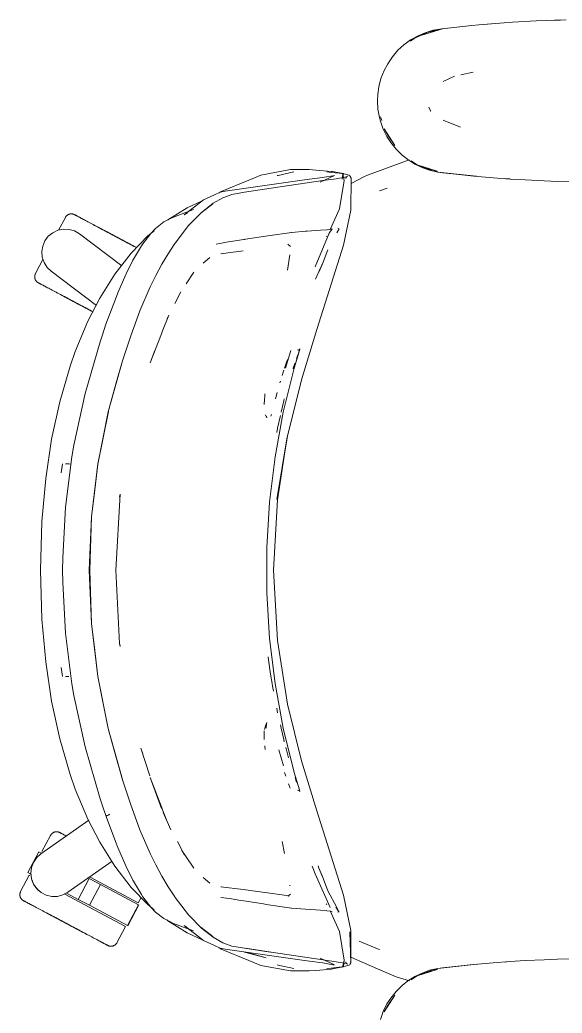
# Model space of a CAD drawing. Header units: millimetres. Extents: x 155927 to 326028, y -36033 to 97293.
# Drawn here: x 194293 to 194616, y 31866 to 32458 of the extents above; entities that cross this region are included whole.
import ezdxf

# ---------------------------------------------------------------- set-up
doc = ezdxf.new("R2010")
doc.units = ezdxf.units.MM
doc.header["$MEASUREMENT"] = 0
doc.layers.add('G-IMPT', color=8, linetype='CONTINUOUS', lineweight=9)
doc.layers.add('I-FURN', color=8, linetype='CONTINUOUS', lineweight=9)

msp = doc.modelspace()

# ---------------------------------------------------------------- linework, layer by layer
at = {"layer": 'G-IMPT'}
for p, q in [((194544.95, 32452.76), (194532.49, 32448.93)), ((194535.98, 32450.72), (194544.39, 32452.64)), ((194544.44, 32452.76), (194539.39, 32451.87)), ((194544.95, 32452.76), (194541.64, 32451.85)), ((194562.36, 32454.67), (194544.44, 32452.76)), ((194566.49, 32455.02), (194562.36, 32454.67)), ((194581.55, 32456.26), (194566.49, 32455.02)), ((194573.37, 32455.61), (194571.69, 32455.44)), ((194581.55, 32456.26), (194586.64, 32456.59)), ((194586.64, 32456.59), (194600.78, 32457.4)), ((194606.8, 32457.65), (194600.78, 32457.4)), ((194606.8, 32457.65), (194618.56, 32458.04)), ((194611.69, 32457.79), (194613.62, 32457.9)), ((194613.62, 32457.9), (194615.12, 32457.92)), ((194525.81, 32445.39), (194527.92, 32446.98)), ((194530.29, 32448.59), (194525.85, 32446.08)), ((194535.98, 32450.72), (194527.92, 32446.98)), ((194530.29, 32448.59), (194534.53, 32450.4)), ((194532.49, 32448.93), (194541.64, 32451.85)), ((194534.53, 32450.4), (194539.39, 32451.87)), ((194521.77, 32443.08), (194518.33, 32439.92)), ((194521.77, 32443.08), (194525.85, 32446.08)), ((194512.18, 32431.92), (194515.01, 32436.08)), ((194515.01, 32436.08), (194518.33, 32439.92)), ((194512.18, 32431.92), (194509.99, 32427.75)), ((194506.89, 32418.17), (194508.16, 32423.04)), ((194509.99, 32427.75), (194508.16, 32423.04)), ((194545.32, 32421.19), (194552.1, 32424.46)), ((194563.15, 32426.8), (194555.72, 32425.22)), ((194506.89, 32418.17), (194506.25, 32413.66)), ((194506.07, 32409.81), (194506.25, 32413.66)), ((194506.07, 32409.81), (194506.37, 32404.77)), ((194536.69, 32405.99), (194537.7, 32403.76)), ((194506.37, 32404.77), (194507.25, 32399.82)), ((194507.25, 32399.82), (194507.81, 32397.7)), ((194508.61, 32398.13), (194507.99, 32400.16)), ((194537.7, 32403.76), (194538, 32403.31)), ((194509.52, 32392.92), (194507.81, 32397.7)), ((194555.65, 32394.09), (194545.23, 32398.24)), ((194509.52, 32392.92), (194511.77, 32388.41)), ((194510.17, 32393.02), (194512.33, 32389.34)), ((194510.17, 32393.02), (194516.49, 32383.07)), ((194511.77, 32388.41), (194514.03, 32384.87)), ((194512.33, 32389.34), (194516.49, 32383.07)), ((194517.22, 32380.89), (194514.03, 32384.87)), ((194517.22, 32380.89), (194520.83, 32377.34)), ((194520.83, 32377.34), (194524.13, 32374.72)), ((194525.03, 32374.6), (194506.09, 32367.66)), ((194528.46, 32371.99), (194524.13, 32374.72)), ((194529.78, 32371.6), (194526.2, 32374.02)), ((194528.46, 32371.99), (194533.04, 32369.8)), ((194529.78, 32371.6), (194532.49, 32370.69)), ((194529.78, 32371.6), (194541.64, 32367.78)), ((194539, 32367.99), (194530.82, 32371.19)), ((194532.49, 32370.69), (194541.64, 32367.78)), ((194533.04, 32369.8), (194537.17, 32368.35)), ((194429.39, 32362.53), (194432.76, 32363.92)), ((194436.61, 32365.52), (194432.76, 32363.92)), ((194454.31, 32368.76), (194436.61, 32365.52)), ((194446.87, 32365.3), (194446.29, 32365.15)), ((194456.17, 32367.35), (194446.87, 32365.3)), ((194454.31, 32368.76), (194461.28, 32368.78)), ((194461.28, 32368.78), (194465.45, 32368.78)), ((194462.59, 32362.57), (194473.25, 32364.01)), ((194469.4, 32368.44), (194465.45, 32368.78)), ((194478.73, 32367.64), (194469.4, 32368.44)), ((194480.44, 32365.2), (194472.03, 32361.21)), ((194474.55, 32364.23), (194473.25, 32364.01)), ((194474.55, 32364.23), (194479.57, 32365.06)), ((194478.56, 32367.12), (194475.97, 32367.33)), ((194483.25, 32366.6), (194478.56, 32367.12)), ((194478.73, 32367.64), (194479.2, 32367.6)), ((194479.2, 32367.6), (194483.45, 32366.78)), ((194480.44, 32365.2), (194479.57, 32365.06)), ((194487.67, 32364.4), (194481.41, 32363.29)), ((194483.86, 32366.53), (194483.25, 32366.6)), ((194483.45, 32366.78), (194485.77, 32366.34)), ((194483.86, 32366.53), (194487.14, 32365.99)), ((194485.05, 32363.06), (194485.77, 32366.34)), ((194485.05, 32363.06), (194485.54, 32365.93)), ((194485.54, 32365.93), (194486.22, 32362.35)), ((194487.05, 32364.23), (194488.15, 32364.79)), ((194487.05, 32364.23), (194487.67, 32364.4)), ((194489, 32365.44), (194487.14, 32365.99)), ((194487.25, 32363.36), (194487.33, 32363.86)), ((194487.65, 32364.4), (194487.33, 32363.86)), ((194487.65, 32364.4), (194488.15, 32364.79)), ((194489, 32365.44), (194489.54, 32365.12)), ((194489.54, 32365.12), (194489.91, 32364.62)), ((194490.52, 32363.59), (194489.91, 32364.62)), ((194490.04, 32364), (194489.91, 32364.62)), ((194489.91, 32364.62), (194489.94, 32364.55)), ((194490.04, 32364), (194489.94, 32364.55)), ((194490.14, 32344.6), (194490.52, 32363.59)), ((194490.46, 32360.4), (194498.36, 32364.54)), ((194498.36, 32364.54), (194500.12, 32365.47)), ((194506.09, 32367.66), (194500.12, 32365.47)), ((194542.13, 32367.2), (194537.17, 32368.35)), ((194542.06, 32367.41), (194539, 32367.99)), ((194542.13, 32367.2), (194565.09, 32364.74)), ((194542.13, 32367.2), (194544.95, 32366.86)), ((194542.13, 32367.2), (194563.57, 32364.84)), ((194565.09, 32364.74), (194544.95, 32366.86)), ((194563.57, 32364.84), (194574.97, 32363.86)), ((194585.26, 32363.13), (194574.97, 32363.86)), ((194412.94, 32355.74), (194429.39, 32362.53)), ((194462.59, 32362.57), (194415.37, 32355.9)), ((194473.55, 32362.18), (194442.68, 32357.63)), ((194481.41, 32363.29), (194473.55, 32362.18)), ((194483.51, 32345.3), (194486.22, 32362.35)), ((194507.39, 32356.06), (194511.86, 32357.7)), ((194511.86, 32357.7), (194507.98, 32356.32)), ((194583.21, 32363.27), (194581.8, 32363.4)), ((194583.21, 32363.27), (194585.12, 32363.18)), ((194585.26, 32363.13), (194594.13, 32362.57)), ((194605.43, 32362.03), (194594.13, 32362.57)), ((194605.43, 32362.03), (194613.31, 32361.73)), ((194625.62, 32361.44), (194613.31, 32361.73)), ((194409.02, 32353.68), (194402.5, 32350.64)), ((194408.2, 32348.68), (194414.03, 32351.97)), ((194409.02, 32353.68), (194412.38, 32355.25)), ((194411.77, 32354.97), (194412.94, 32355.74)), ((194415.37, 32355.9), (194412.38, 32355.25)), ((194414.03, 32351.97), (194414.45, 32352.18)), ((194419.24, 32353.93), (194414.45, 32352.18)), ((194419.24, 32353.93), (194426.91, 32355.23)), ((194442.68, 32357.63), (194426.91, 32355.23)), ((194507.39, 32356.06), (194507.98, 32356.32)), ((194392.68, 32345.99), (194381.23, 32338.87)), ((194390.79, 32341.7), (194402.5, 32350.64)), ((194401.31, 32349.97), (194392.68, 32345.99)), ((194401.02, 32342.96), (194407.97, 32348.35)), ((194408.2, 32348.68), (194401.23, 32343.26)), ((194407.97, 32348.35), (194404.59, 32345.76)), ((194382.31, 32339.35), (194384.54, 32340.43)), ((194396.45, 32344.94), (194384.54, 32340.43)), ((194390.79, 32341.7), (194392.82, 32342.86)), ((194393.49, 32335.36), (194401.23, 32343.26)), ((194401.02, 32342.96), (194404.59, 32345.76)), ((194483.51, 32345.3), (194477.89, 32332.95)), ((194490.14, 32344.6), (194485.94, 32323.65)), ((194378.74, 32337.56), (194373.87, 32333.7)), ((194378.74, 32337.56), (194379.87, 32338.18)), ((194379.87, 32338.18), (194382.31, 32339.35)), ((194393.49, 32335.36), (194385.47, 32324.92)), ((194369.31, 32329.26), (194359.35, 32318.96)), ((194370.98, 32330.68), (194366.27, 32324.55)), ((194369.31, 32329.26), (194372.98, 32332.26)), ((194373.87, 32333.7), (194370.98, 32330.68)), ((194440.85, 32329.29), (194427.49, 32327.17)), ((194440.85, 32329.29), (194454.92, 32331.32)), ((194455, 32331.33), (194454.92, 32331.32)), ((194455, 32331.33), (194463.24, 32331.95)), ((194463.24, 32331.95), (194464.23, 32332.02)), ((194464.23, 32332.02), (194472.09, 32332.58)), ((194477.4, 32330.8), (194468.96, 32310.82)), ((194472.09, 32332.58), (194475.96, 32332.88)), ((194475.95, 32329.08), (194475.51, 32328.81)), ((194476.05, 32332.88), (194475.96, 32332.88)), ((194476.05, 32332.88), (194478.43, 32333.18)), ((194479.16, 32333.47), (194477.4, 32330.8)), ((194478.44, 32333.18), (194478.43, 32333.18)), ((194478.44, 32333.18), (194479.16, 32333.47)), ((194481.78, 32331.01), (194483.3, 32333.5)), ((194483.36, 32333.48), (194481.78, 32331.01)), ((194483.3, 32333.5), (194481.81, 32331.03)), ((194482.43, 32333.77), (194483.3, 32333.5)), ((194483.36, 32333.48), (194483.3, 32333.5)), ((194360.67, 32315.26), (194365.4, 32323.26)), ((194366.27, 32324.55), (194365.4, 32323.26)), ((194381.42, 32318.57), (194385.3, 32324.67)), ((194385.3, 32324.67), (194385.47, 32324.92)), ((194410.04, 32324.24), (194412.2, 32324.7)), ((194412.2, 32324.7), (194414.18, 32325.12)), ((194414.65, 32325.2), (194414.18, 32325.12)), ((194426.38, 32327), (194414.65, 32325.2)), ((194426.38, 32327), (194426.98, 32327.09)), ((194427.49, 32327.17), (194426.98, 32327.09)), ((194454.26, 32322.94), (194452.62, 32324.22)), ((194469.95, 32273.41), (194485.94, 32323.65)), ((194349.55, 32306.36), (194359.35, 32318.96)), ((194381.42, 32318.57), (194377.65, 32312.34)), ((194402.22, 32313.04), (194406.13, 32316.38)), ((194426.08, 32320.32), (194412.72, 32318.54)), ((194412.72, 32318.54), (194413.19, 32318.68)), ((194453.91, 32317.99), (194452.51, 32308.83)), ((194453.91, 32317.99), (194453.86, 32317.64)), ((194473.26, 32312.46), (194476.52, 32320.93)), ((194360.36, 32314.66), (194356.36, 32306.65)), ((194360.36, 32314.66), (194360.67, 32315.26)), ((194374.08, 32305.55), (194377.65, 32312.34)), ((194471.24, 32307.56), (194473.27, 32312.67)), ((194473.27, 32312.67), (194471.24, 32307.55)), ((194473.26, 32312.46), (194471.24, 32307.56)), ((194340.57, 32292.07), (194349.55, 32306.36)), ((194356.14, 32306.21), (194351.37, 32295.25)), ((194356.14, 32306.21), (194356.36, 32306.65)), ((194374.08, 32305.55), (194370.7, 32298.82)), ((194395.95, 32306.41), (194392.45, 32301.27)), ((194395.95, 32306.41), (194396.7, 32307.51)), ((194472.24, 32310.08), (194469.19, 32303.37)), ((194364.52, 32284.6), (194370.7, 32298.82)), ((194392.45, 32301.27), (194392.06, 32300.7)), ((194351.37, 32295.25), (194349.89, 32291.57)), ((194388.92, 32295.8), (194385.38, 32288.83)), ((194333.48, 32278.29), (194340.57, 32292.07)), ((194344.29, 32276.5), (194349.89, 32291.57)), ((194359.06, 32269.72), (194364.52, 32284.6)), ((194378.03, 32272.64), (194381.75, 32281.96)), ((194381.75, 32281.96), (194380.75, 32279.72)), ((194325.96, 32260.32), (194333.48, 32278.29)), ((194344.29, 32276.5), (194341.95, 32269.67)), ((194340.75, 32266.07), (194341.95, 32269.67)), ((194359.06, 32269.72), (194354.05, 32254.8)), ((194370.65, 32253.46), (194377.36, 32270.91)), ((194377.36, 32270.91), (194378.03, 32272.64)), ((194460.77, 32243.43), (194469.95, 32273.41)), ((194340.75, 32266.07), (194331.81, 32235.24)), ((194325.96, 32260.32), (194322.89, 32251.58)), ((194370.65, 32253.46), (194373.37, 32260.89)), ((194451.35, 32250.38), (194454.38, 32260.81)), ((194456.54, 32250.38), (194459.81, 32261.6)), ((194456.54, 32250.38), (194459.65, 32261.2)), ((194456.54, 32250.38), (194459.6, 32260.91)), ((194457.92, 32256.16), (194458.27, 32257.13)), ((194458.27, 32257.13), (194458.66, 32258.2)), ((194458.72, 32261.06), (194459.33, 32261.45)), ((194458.72, 32261.06), (194458.93, 32261.21)), ((194459.6, 32260.91), (194459.65, 32261.2)), ((194459.81, 32261.6), (194459.68, 32261.85)), ((194322.89, 32251.58), (194316.72, 32230.34)), ((194345.67, 32224.3), (194354.05, 32254.8)), ((194345.67, 32224.3), (194354.1, 32254.71)), ((194350.32, 32241.55), (194354.1, 32254.71)), ((194451.45, 32252.68), (194450.68, 32250.37)), ((194451.45, 32252.68), (194451.71, 32253.4)), ((194452.47, 32255.56), (194451.71, 32253.4)), ((194455.91, 32250.38), (194456.65, 32252.61)), ((194456.93, 32253.41), (194456.65, 32252.61)), ((194450.06, 32248.46), (194449.27, 32245.97)), ((194449.99, 32224.06), (194456.54, 32250.38)), ((194450.3, 32249.24), (194450.06, 32248.46)), ((194455.91, 32250.38), (194455.76, 32249.92)), ((194350.32, 32241.55), (194345.67, 32224.3)), ((194448.28, 32242.67), (194447.95, 32241.55)), ((194460.77, 32243.43), (194452.45, 32209.75)), ((194325.14, 32204.45), (194331.81, 32235.24)), ((194438.67, 32230.82), (194438.95, 32234.53)), ((194438.95, 32234.53), (194438.98, 32235.01)), ((194446.37, 32235.88), (194445.38, 32232.02)), ((194446.37, 32235.88), (194445.98, 32234.35)), ((194316.72, 32230.34), (194311.9, 32207.98)), ((194438.67, 32230.82), (194438.57, 32229.45)), ((194438.57, 32228.75), (194438.57, 32229.45)), ((194448.67, 32224.05), (194450.22, 32230.8)), ((194450.22, 32230.8), (194450.56, 32232.08)), ((194339.49, 32193.18), (194345.71, 32224.42)), ((194345.71, 32224.42), (194339.5, 32193.25)), ((194345.67, 32224.3), (194342.59, 32209.28)), ((194440.11, 32220.66), (194439.42, 32222.61)), ((194440.11, 32220.66), (194439.89, 32221.71)), ((194442.53, 32221.71), (194442.91, 32222.67)), ((194442.78, 32222.26), (194442.91, 32222.67)), ((194449.99, 32224.06), (194445.06, 32197.4)), ((194446.51, 32214.65), (194448.22, 32222.07)), ((194446.04, 32212.02), (194446.51, 32214.65)), ((194452.45, 32209.75), (194446.2, 32172.01)), ((194308.41, 32184.56), (194311.9, 32207.98)), ((194323.96, 32197.53), (194325.14, 32204.45)), ((194339.49, 32193.18), (194342.59, 32209.28)), ((194446.2, 32172.01), (194452.19, 32209.37)), ((194446.46, 32171.83), (194452.19, 32209.37)), ((194318.31, 32193.26), (194317.66, 32187.85)), ((194320.07, 32193.29), (194322.17, 32193.22)), ((194320.07, 32193.29), (194320.18, 32193.29)), ((194320.15, 32167.36), (194323.96, 32197.53)), ((194323.41, 32193.17), (194322.17, 32193.22)), ((194335.67, 32161.66), (194339.5, 32193.25)), ((194335.71, 32161.62), (194339.49, 32193.18)), ((194337.55, 32177.7), (194339.49, 32193.18)), ((194445.06, 32197.4), (194441.76, 32170.48)), ((194318.23, 32191.61), (194317.66, 32187.85)), ((194306.15, 32158.99), (194308.41, 32184.56)), ((194337.55, 32177.7), (194335.71, 32161.62)), ((194350.16, 32129.85), (194352.67, 32175.19)), ((194352.67, 32175.19), (194352.44, 32173.57)), ((194352.44, 32173.57), (194352.67, 32174.88)), ((194352.71, 32175.12), (194352.67, 32174.88)), ((194440.11, 32143.41), (194441.76, 32170.48)), ((194446.46, 32171.83), (194444.1, 32129.85)), ((194318.53, 32137.16), (194320.15, 32167.36)), ((194305.3, 32129.85), (194306.15, 32158.99)), ((194334.34, 32129.85), (194335.67, 32161.66)), ((194335.71, 32161.62), (194334.57, 32129.85)), ((194335.71, 32161.62), (194335.04, 32146.73)), ((194335.04, 32146.73), (194334.57, 32129.85)), ((194440.11, 32116.29), (194440.11, 32143.41)), ((194318.53, 32137.16), (194318.44, 32129.85)), ((194306.15, 32100.7), (194305.3, 32129.85)), ((194318.53, 32122.53), (194318.44, 32129.85)), ((194335.67, 32098.03), (194334.34, 32129.85)), ((194335.04, 32112.96), (194334.57, 32129.85)), ((194335.71, 32098.07), (194334.57, 32129.85)), ((194350.11, 32129.85), (194352.44, 32086.12)), ((194350.16, 32129.85), (194352.44, 32086.12)), ((194446.46, 32087.86), (194444.1, 32129.85)), ((194318.53, 32122.53), (194320.15, 32092.33)), ((194440.11, 32116.29), (194441.76, 32089.21)), ((194335.04, 32112.96), (194335.71, 32098.07)), ((194308.41, 32075.13), (194306.15, 32100.7)), ((194335.67, 32098.03), (194339.5, 32066.44)), ((194335.71, 32098.07), (194339.49, 32066.52)), ((194335.71, 32098.07), (194337.55, 32081.99)), ((194320.15, 32092.33), (194323.96, 32062.16)), ((194352.44, 32086.12), (194352.7, 32084.34)), ((194352.44, 32086.12), (194352.67, 32084.81)), ((194445.06, 32062.3), (194441.76, 32089.21)), ((194452.45, 32049.94), (194446.46, 32087.86)), ((194339.49, 32066.52), (194337.55, 32081.99)), ((194352.71, 32084.57), (194352.67, 32084.81)), ((194311.9, 32051.71), (194308.41, 32075.13)), ((194441.15, 32076.45), (194440.96, 32078.11)), ((194442.44, 32067.92), (194441.15, 32076.45)), ((194318.31, 32066.43), (194317.66, 32071.85)), ((194442.44, 32067.92), (194443.29, 32062.3)), ((194322.17, 32066.47), (194320.07, 32066.4)), ((194320.07, 32066.4), (194320.18, 32066.4)), ((194323.96, 32062.16), (194325.14, 32055.24)), ((194345.67, 32035.39), (194339.49, 32066.52)), ((194339.49, 32066.52), (194342.59, 32050.41)), ((194345.67, 32035.39), (194339.5, 32066.44)), ((194443.29, 32062.3), (194443.54, 32060.67)), ((194449.99, 32035.63), (194445.06, 32062.3)), ((194444.09, 32057.77), (194443.54, 32060.67)), ((194316.72, 32029.35), (194311.9, 32051.71)), ((194331.81, 32024.45), (194325.14, 32055.24)), ((194345.67, 32035.39), (194342.59, 32050.41)), ((194452.45, 32049.94), (194460.77, 32016.26)), ((194446.02, 32047.66), (194446.55, 32044.85)), ((194440.11, 32039.03), (194439.42, 32037.08)), ((194439.89, 32037.99), (194439.86, 32035.68)), ((194439.89, 32037.99), (194440.11, 32039.03)), ((194350.32, 32018.14), (194345.67, 32035.39)), ((194345.67, 32035.39), (194354.05, 32004.89)), ((194345.67, 32035.39), (194354.1, 32004.98)), ((194438.57, 32033.98), (194438.65, 32028.92)), ((194438.57, 32033.98), (194438.57, 32031.19)), ((194439.42, 32037.08), (194438.82, 32034.93)), ((194439.85, 32035.82), (194439.86, 32035.68)), ((194448.22, 32037.62), (194448.67, 32035.64)), ((194450.22, 32028.89), (194448.67, 32035.64)), ((194449.99, 32035.63), (194456.54, 32009.31)), ((194322.89, 32008.11), (194316.72, 32029.35)), ((194438.65, 32028.92), (194438.57, 32031.19)), ((194450.22, 32028.89), (194450.56, 32027.6)), ((194331.81, 32024.45), (194340.75, 31993.62)), ((194365.12, 32023.7), (194366.2, 32020.27)), ((194365.12, 32023.7), (194370.37, 32007.22)), ((194438.97, 32025.13), (194439.18, 32023.03)), ((194450.04, 32013.17), (194447.35, 32022.8)), ((194451.53, 32023.87), (194451.48, 32024.05)), ((194451.84, 32022.73), (194451.53, 32023.87)), ((194451.84, 32022.73), (194452.96, 32018.74)), ((194350.32, 32018.14), (194354.1, 32004.98)), ((194452.96, 32018.74), (194453.16, 32018.05)), ((194469.95, 31986.29), (194460.77, 32016.26)), ((194450.7, 32009.32), (194451.42, 32007.1)), ((194456.54, 32009.31), (194459.61, 31998.88)), ((194322.89, 32008.11), (194325.96, 31999.37)), ((194354.05, 32004.89), (194359.06, 31989.97)), ((194370.65, 32006.23), (194377.47, 31987.82)), ((194370.65, 32006.23), (194377.36, 31988.78)), ((194453.41, 32001.56), (194453.04, 32002.57)), ((194457.7, 32004.11), (194456.96, 32006.21)), ((194457.7, 32004.11), (194457.94, 32003.45)), ((194325.96, 31999.37), (194333.48, 31981.4)), ((194453.41, 32001.56), (194454.03, 31999.9)), ((194458.72, 31998.63), (194458.93, 31998.48)), ((194458.72, 31998.63), (194459.33, 31998.24)), ((194459.68, 31998.61), (194459.61, 31998.88)), ((194459.75, 31998.31), (194459.68, 31998.61)), ((194459.72, 31997.85), (194459.81, 31998.09)), ((194459.81, 31998.09), (194459.75, 31998.31)), ((194340.75, 31993.62), (194341.95, 31990.02)), ((194344.36, 31983.08), (194341.95, 31990.02)), ((194364.52, 31975.09), (194359.06, 31989.97)), ((194377.36, 31988.78), (194378.03, 31987.05)), ((194380.75, 31979.97), (194378.03, 31987.05)), ((194380.75, 31979.97), (194378.44, 31985.42)), ((194469.95, 31986.29), (194485.94, 31936.04)), ((194340.57, 31967.62), (194333.48, 31981.4)), ((194344.32, 31983.09), (194344.35, 31983.22)), ((194349.89, 31968.12), (194344.32, 31983.09)), ((194344.35, 31983.22), (194344.76, 31983.49)), ((194344.35, 31983.22), (194344.36, 31983.26)), ((194344.35, 31983.22), (194344.36, 31983.08)), ((194344.76, 31983.49), (194344.36, 31983.26)), ((194345.59, 31983.87), (194344.76, 31983.49)), ((194344.94, 31983.59), (194344.76, 31983.49)), ((194345.59, 31983.87), (194344.94, 31983.59)), ((194345.59, 31983.87), (194346.64, 31984.29)), ((194345.59, 31983.87), (194346.05, 31984.07)), ((194346.64, 31984.29), (194346.05, 31984.07)), ((194382.95, 31975.13), (194380.75, 31979.97)), ((194364.52, 31975.09), (194370.7, 31960.87)), ((194349.55, 31953.33), (194340.57, 31967.62)), ((194351.37, 31964.44), (194349.89, 31968.12)), ((194386.82, 31968.08), (194391, 31959.98)), ((194449.23, 31968.17), (194450.64, 31960.92)), ((194356.14, 31953.48), (194351.37, 31964.44)), ((194374.08, 31954.14), (194370.7, 31960.87)), ((194389.5, 31962.75), (194392.06, 31959)), ((194389.5, 31962.75), (194391, 31959.98)), ((194392.06, 31959), (194392.45, 31958.42)), ((194392.45, 31958.42), (194395.95, 31953.28)), ((194349.55, 31953.33), (194359.35, 31940.73)), ((194356.36, 31953.04), (194356.14, 31953.48)), ((194356.14, 31953.48), (194360.67, 31944.43)), ((194356.14, 31953.48), (194360.36, 31945.03)), ((194356.36, 31953.04), (194360.67, 31944.43)), ((194374.08, 31954.14), (194377.65, 31947.35)), ((194395.95, 31953.28), (194396.7, 31952.18)), ((194467.22, 31953.45), (194468.96, 31948.87)), ((194471.24, 31952.13), (194470.69, 31953.54)), ((194473.26, 31947.23), (194471.24, 31952.13)), ((194471.24, 31952.13), (194473.27, 31947.02)), ((194473.27, 31947.02), (194471.93, 31950.4)), ((194360.67, 31944.43), (194360.36, 31945.03)), ((194360.67, 31944.43), (194365.4, 31936.43)), ((194381.42, 31941.12), (194377.65, 31947.35)), ((194402.22, 31946.65), (194406.13, 31943.31)), ((194468.96, 31948.87), (194477.89, 31928.71)), ((194476.52, 31938.76), (194473.26, 31947.23)), ((194369.31, 31930.43), (194359.35, 31940.73)), ((194381.42, 31941.12), (194385.3, 31935.02)), ((194426.08, 31939.37), (194412.72, 31941.15)), ((194412.72, 31941.15), (194413.19, 31941.01)), ((194426.08, 31939.37), (194453.41, 31935.64)), ((194453.91, 31941.7), (194453.86, 31942.05)), ((194476.52, 31938.76), (194481.79, 31928.65)), ((194366.27, 31935.14), (194365.4, 31936.43)), ((194370.98, 31929.01), (194366.27, 31935.14)), ((194385.47, 31934.77), (194385.3, 31935.02)), ((194393.49, 31924.33), (194385.47, 31934.77)), ((194417.89, 31934.02), (194412.81, 31934.76)), ((194417.89, 31934.02), (194424.72, 31932.96)), ((194424.72, 31932.96), (194426.38, 31932.69)), ((194438.15, 31930.83), (194426.38, 31932.69)), ((194454.26, 31936.75), (194452.7, 31935.51)), ((194452.91, 31935.55), (194453.14, 31935.59)), ((194453.41, 31935.64), (194453.14, 31935.59)), ((194485.94, 31936.04), (194490.14, 31915.09)), ((194372.98, 31927.43), (194369.31, 31930.43)), ((194370.98, 31929.01), (194373.87, 31925.99)), ((194378.74, 31922.13), (194373.87, 31925.99)), ((194439.71, 31930.58), (194438.15, 31930.83)), ((194454.92, 31928.37), (194439.71, 31930.58)), ((194454.92, 31928.37), (194455, 31928.36)), ((194455, 31928.36), (194463.24, 31927.74)), ((194472.09, 31927.11), (194463.24, 31927.74)), ((194472.09, 31927.11), (194475.5, 31926.86)), ((194475.87, 31926.81), (194475.5, 31926.86)), ((194475.51, 31930.88), (194475.95, 31930.61)), ((194475.87, 31926.81), (194478.33, 31926.53)), ((194483.51, 31914.39), (194477.92, 31926.68)), ((194478.33, 31926.53), (194478.39, 31926.51)), ((194479.16, 31926.23), (194478.39, 31926.51)), ((194483.14, 31926.2), (194481.3, 31928.9)), ((194483.14, 31926.2), (194481.79, 31928.65)), ((194482.43, 31925.92), (194483.12, 31926.07)), ((194483.12, 31926.07), (194483.14, 31926.2)), ((194483.14, 31926.2), (194483.18, 31926.36)), ((194379.87, 31921.51), (194378.74, 31922.13)), ((194379.87, 31921.51), (194382.31, 31920.34)), ((194381.23, 31920.82), (194380.47, 31921.32)), ((194381.23, 31920.82), (194392.68, 31913.7)), ((194382.31, 31920.34), (194384.54, 31919.27)), ((194401.23, 31916.43), (194393.49, 31924.33)), ((194396.45, 31914.76), (194384.54, 31919.27)), ((194390.79, 31917.99), (194402.44, 31909.07)), ((194390.79, 31917.99), (194392.74, 31916.87)), ((194392.68, 31913.7), (194401.31, 31909.72)), ((194407.97, 31911.34), (194401.02, 31916.74)), ((194401.02, 31916.74), (194404.59, 31913.93)), ((194401.23, 31916.43), (194408.2, 31911.01)), ((194407.97, 31911.34), (194404.59, 31913.93)), ((194483.51, 31914.39), (194486.22, 31897.34)), ((194489.7, 31914.2), (194490.28, 31895.76)), ((194489.7, 31914.2), (194490.18, 31896.22)), ((194490.14, 31915.09), (194490.18, 31896.22)), ((194402.44, 31909.07), (194409.02, 31906.01)), ((194408.2, 31911.01), (194414.03, 31907.72)), ((194414.45, 31907.51), (194414.03, 31907.72)), ((194414.45, 31907.51), (194419.24, 31905.76)), ((194495.28, 31908.66), (194507.14, 31903.73)), ((194409.02, 31906.01), (194412.38, 31904.44)), ((194411.77, 31904.73), (194412.94, 31903.95)), ((194415.37, 31903.79), (194412.38, 31904.44)), ((194412.94, 31903.95), (194429.39, 31897.16)), ((194462.59, 31897.12), (194415.37, 31903.79)), ((194419.24, 31905.76), (194426.91, 31904.46)), ((194439.8, 31898.67), (194426.85, 31902.17)), ((194442.08, 31902.16), (194426.91, 31904.46)), ((194442.08, 31902.16), (194427.49, 31904.39)), ((194442.68, 31902.06), (194427.49, 31904.39)), ((194439.8, 31898.67), (194427.9, 31902.02)), ((194442.68, 31902.06), (194473.55, 31897.51)), ((194507.4, 31903.63), (194507.14, 31903.73)), ((194429.39, 31897.16), (194432.76, 31895.77)), ((194436.61, 31894.17), (194432.76, 31895.77)), ((194462.59, 31897.12), (194473.25, 31895.68)), ((194472, 31898.49), (194480.44, 31894.49)), ((194474.55, 31895.46), (194473.25, 31895.68)), ((194473.55, 31897.51), (194481.41, 31896.4)), ((194487.67, 31895.29), (194481.41, 31896.4)), ((194485.54, 31893.76), (194486.22, 31897.34)), ((194485.54, 31893.76), (194486.16, 31897.3)), ((194486.16, 31897.3), (194485.77, 31893.35)), ((194487.33, 31895.83), (194487.25, 31896.33)), ((194487.33, 31895.83), (194487.65, 31895.29)), ((194490.31, 31895.64), (194490.12, 31896.5)), ((194490.12, 31896.5), (194490.14, 31896.39)), ((194490.18, 31896.22), (194490.14, 31896.39)), ((194498.34, 31895.63), (194490.17, 31899.19)), ((194490.28, 31895.76), (194490.18, 31896.22)), ((194563.57, 31894.78), (194574.97, 31895.77)), ((194585.26, 31896.49), (194574.97, 31895.77)), ((194583.21, 31896.36), (194581.8, 31896.22)), ((194583.21, 31896.36), (194585.12, 31896.45)), ((194585.26, 31896.49), (194594.13, 31897.06)), ((194605.43, 31897.59), (194594.13, 31897.06)), ((194605.43, 31897.59), (194613.31, 31897.89)), ((194625.62, 31898.18), (194613.31, 31897.89)), ((194454.31, 31890.94), (194436.61, 31894.17)), ((194446.87, 31894.39), (194446.29, 31894.54)), ((194456.17, 31892.35), (194446.87, 31894.39)), ((194454.31, 31890.94), (194461.28, 31890.91)), ((194465.45, 31890.91), (194461.28, 31890.91)), ((194469.4, 31891.25), (194465.45, 31890.91)), ((194469.4, 31891.25), (194478.73, 31892.05)), ((194479.57, 31894.63), (194474.55, 31895.46)), ((194478.56, 31892.57), (194475.97, 31892.36)), ((194478.56, 31892.57), (194483.25, 31893.09)), ((194478.73, 31892.05), (194479.2, 31892.1)), ((194483.45, 31892.91), (194479.2, 31892.1)), ((194480.44, 31894.49), (194479.57, 31894.63)), ((194483.86, 31893.17), (194483.25, 31893.09)), ((194483.45, 31892.91), (194485.77, 31893.35)), ((194483.86, 31893.17), (194487.14, 31893.7)), ((194487.05, 31895.46), (194488.15, 31894.9)), ((194487.05, 31895.46), (194487.67, 31895.29)), ((194487.14, 31893.7), (194489, 31894.25)), ((194487.65, 31895.29), (194488.15, 31894.9)), ((194489.54, 31894.57), (194489, 31894.25)), ((194489.54, 31894.57), (194489.91, 31895.07)), ((194490.31, 31895.64), (194489.91, 31895.07)), ((194506.17, 31892.21), (194498.34, 31895.63)), ((194517.3, 31887.35), (194506.17, 31892.21)), ((194528.46, 31887.63), (194533.04, 31889.82)), ((194529.78, 31888.03), (194541.64, 31891.84)), ((194539, 31891.63), (194530.82, 31888.43)), ((194532.49, 31888.93), (194541.64, 31891.84)), ((194533.04, 31889.82), (194537.17, 31891.27)), ((194542.13, 31892.43), (194537.17, 31891.27)), ((194542.06, 31892.21), (194539, 31891.63)), ((194542.13, 31892.43), (194565.09, 31894.88)), ((194542.13, 31892.43), (194563.57, 31894.78)), ((194542.13, 31892.43), (194544.95, 31892.76)), ((194565.09, 31894.88), (194544.95, 31892.76)), ((194517.3, 31887.35), (194525.12, 31885.09)), ((194520.83, 31882.28), (194524.13, 31884.9)), ((194528.46, 31887.63), (194524.13, 31884.9)), ((194529.78, 31888.03), (194526.2, 31885.61)), ((194529.78, 31888.03), (194532.49, 31888.93)), ((194517.22, 31878.73), (194514.03, 31874.76)), ((194517.22, 31878.73), (194520.83, 31882.28)), ((194510.17, 31866.6), (194516.49, 31876.55)), ((194511.77, 31871.21), (194514.03, 31874.76)), ((194512.33, 31870.28), (194516.49, 31876.55)), ((194509.52, 31866.7), (194507.81, 31861.93)), ((194509.52, 31866.7), (194511.77, 31871.21)), ((194510.17, 31866.6), (194512.33, 31870.28))]:
    msp.add_line(p, q, dxfattribs=at)
at = {"layer": 'I-FURN'}
for p, q in [((194320.07, 32340.23), (194316.04, 32332.64)), ((194320.07, 32340.23), (194320.15, 32340.37)), ((194320.15, 32340.37), (194320.24, 32340.5)), ((194320.24, 32340.5), (194320.33, 32340.64)), ((194320.33, 32340.64), (194320.42, 32340.77)), ((194320.42, 32340.77), (194320.52, 32340.89)), ((194320.52, 32340.89), (194320.63, 32341.02)), ((194320.63, 32341.02), (194320.74, 32341.13)), ((194320.74, 32341.13), (194320.85, 32341.25)), ((194320.85, 32341.25), (194320.97, 32341.36)), ((194320.97, 32341.36), (194321.09, 32341.46)), ((194321.09, 32341.46), (194321.22, 32341.56)), ((194321.22, 32341.56), (194321.35, 32341.65)), ((194321.35, 32341.65), (194321.49, 32341.74)), ((194321.49, 32341.74), (194321.62, 32341.83)), ((194321.62, 32341.83), (194321.76, 32341.9)), ((194321.76, 32341.9), (194321.91, 32341.98)), ((194321.91, 32341.98), (194322.06, 32342.04)), ((194322.06, 32342.04), (194322.21, 32342.1)), ((194322.21, 32342.1), (194322.36, 32342.16)), ((194322.36, 32342.16), (194322.51, 32342.2)), ((194322.51, 32342.2), (194322.67, 32342.25)), ((194322.67, 32342.25), (194322.82, 32342.28)), ((194322.82, 32342.28), (194322.98, 32342.31)), ((194322.98, 32342.31), (194323.14, 32342.33)), ((194323.14, 32342.33), (194323.3, 32342.35)), ((194323.3, 32342.35), (194323.46, 32342.36)), ((194323.46, 32342.36), (194323.62, 32342.36)), ((194323.62, 32342.36), (194323.79, 32342.36)), ((194323.79, 32342.36), (194323.95, 32342.35)), ((194323.95, 32342.35), (194324.11, 32342.34)), ((194324.11, 32342.34), (194324.27, 32342.31)), ((194324.27, 32342.31), (194324.43, 32342.28)), ((194324.43, 32342.28), (194324.58, 32342.25)), ((194324.58, 32342.25), (194324.74, 32342.21)), ((194324.74, 32342.21), (194324.89, 32342.16)), ((194324.89, 32342.16), (194325.05, 32342.11)), ((194325.05, 32342.11), (194325.2, 32342.05)), ((194325.2, 32342.05), (194325.34, 32341.98)), ((194325.34, 32341.98), (194325.49, 32341.91)), ((194325.49, 32341.91), (194325.53, 32341.89)), ((194325.53, 32341.89), (194325.55, 32341.88)), ((194325.57, 32341.87), (194325.53, 32341.89)), ((194325.53, 32341.89), (194325.53, 32341.89)), ((194325.55, 32341.88), (194325.61, 32341.85)), ((194325.66, 32341.82), (194325.57, 32341.87)), ((194325.61, 32341.85), (194325.71, 32341.8)), ((194325.78, 32341.76), (194325.66, 32341.82)), ((194325.71, 32341.8), (194325.85, 32341.72)), ((194325.94, 32341.67), (194325.78, 32341.76)), ((194325.85, 32341.72), (194326.03, 32341.63)), ((194326.14, 32341.56), (194325.94, 32341.67)), ((194326.03, 32341.63), (194326.25, 32341.51)), ((194326.38, 32341.44), (194326.14, 32341.56)), ((194326.25, 32341.51), (194326.5, 32341.37)), ((194326.66, 32341.29), (194326.38, 32341.44)), ((194326.5, 32341.37), (194326.8, 32341.21)), ((194326.98, 32341.12), (194326.66, 32341.29)), ((194326.8, 32341.21), (194327.14, 32341.03)), ((194327.33, 32340.93), (194326.98, 32341.12)), ((194327.14, 32341.03), (194327.51, 32340.84)), ((194327.73, 32340.72), (194327.33, 32340.93)), ((194327.51, 32340.84), (194327.92, 32340.62)), ((194328.16, 32340.49), (194327.73, 32340.72)), ((194327.92, 32340.62), (194328.37, 32340.38)), ((194328.62, 32340.25), (194328.16, 32340.49)), ((194328.37, 32340.38), (194328.85, 32340.12)), ((194329.12, 32339.98), (194328.62, 32340.25)), ((194328.85, 32340.12), (194329.37, 32339.85)), ((194329.66, 32339.69), (194329.12, 32339.98)), ((194329.37, 32339.85), (194329.92, 32339.56)), ((194330.23, 32339.39), (194329.66, 32339.69)), ((194329.92, 32339.56), (194330.5, 32339.25)), ((194330.83, 32339.07), (194330.23, 32339.39)), ((194331.46, 32338.73), (194330.83, 32339.07)), ((194332.13, 32338.38), (194331.46, 32338.73)), ((194332.82, 32338.01), (194332.13, 32338.38)), ((194333.54, 32337.63), (194332.82, 32338.01)), ((194334.29, 32337.23), (194333.54, 32337.63)), ((194335.07, 32336.82), (194334.29, 32337.23)), ((194335.87, 32336.39), (194335.07, 32336.82)), ((194336.69, 32335.95), (194335.87, 32336.39)), ((194336.25, 32336.19), (194337.08, 32335.75)), ((194337.54, 32335.5), (194336.69, 32335.95)), ((194337.08, 32335.75), (194337.94, 32335.29)), ((194338.41, 32335.04), (194337.54, 32335.5)), ((194337.94, 32335.29), (194338.81, 32334.83)), ((194339.3, 32334.57), (194338.41, 32335.04)), ((194338.81, 32334.83), (194339.71, 32334.35)), ((194340.2, 32334.09), (194339.3, 32334.57)), ((194339.71, 32334.35), (194340.62, 32333.86)), ((194341.12, 32333.6), (194340.2, 32334.09)), ((194307.89, 32326.28), (194309.92, 32328.98)), ((194309.92, 32328.98), (194312.54, 32331.11)), ((194312.54, 32331.11), (194315.59, 32332.55)), ((194315.59, 32332.55), (194318.89, 32333.22)), ((194318.89, 32333.22), (194322.26, 32333.08)), ((194322.26, 32333.08), (194325.5, 32332.14)), ((194325.5, 32332.14), (194328.42, 32330.45)), ((194328.42, 32330.45), (194353.74, 32311.37)), ((194340.62, 32333.86), (194341.55, 32333.37)), ((194342.06, 32333.1), (194341.12, 32333.6)), ((194341.55, 32333.37), (194342.5, 32332.87)), ((194343.01, 32332.59), (194342.06, 32333.1)), ((194342.5, 32332.87), (194343.46, 32332.36)), ((194343.98, 32332.08), (194343.01, 32332.59)), ((194343.46, 32332.36), (194344.42, 32331.84)), ((194344.95, 32331.56), (194343.98, 32332.08)), ((194344.42, 32331.84), (194345.4, 32331.32)), ((194345.94, 32331.04), (194344.95, 32331.56)), ((194345.4, 32331.32), (194346.39, 32330.8)), ((194346.93, 32330.51), (194345.94, 32331.04)), ((194346.39, 32330.8), (194347.38, 32330.27)), ((194347.92, 32329.98), (194346.93, 32330.51)), ((194347.38, 32330.27), (194348.38, 32329.74)), ((194348.92, 32329.45), (194347.92, 32329.98)), ((194348.38, 32329.74), (194349.39, 32329.2)), ((194349.93, 32328.92), (194348.92, 32329.45)), ((194349.39, 32329.2), (194350.39, 32328.67)), ((194350.93, 32328.38), (194349.93, 32328.92)), ((194350.39, 32328.67), (194351.4, 32328.14)), ((194351.94, 32327.85), (194350.93, 32328.38)), ((194351.4, 32328.14), (194352.4, 32327.6)), ((194306.02, 32319.85), (194306.56, 32323.18)), ((194306.56, 32323.18), (194307.89, 32326.28)), ((194352.94, 32327.31), (194351.94, 32327.85)), ((194352.4, 32327.6), (194353.4, 32327.07)), ((194353.94, 32326.78), (194352.94, 32327.31)), ((194353.4, 32327.07), (194354.4, 32326.54)), ((194354.94, 32326.25), (194353.94, 32326.78)), ((194354.4, 32326.54), (194355.39, 32326.01)), ((194355.92, 32325.73), (194354.94, 32326.25)), ((194355.39, 32326.01), (194356.37, 32325.49)), ((194356.9, 32325.21), (194355.92, 32325.73)), ((194356.37, 32325.49), (194357.35, 32324.97)), ((194357.87, 32324.69), (194356.9, 32325.21)), ((194357.35, 32324.97), (194358.31, 32324.46)), ((194358.83, 32324.18), (194357.87, 32324.69)), ((194358.31, 32324.46), (194359.26, 32323.95)), ((194359.77, 32323.68), (194358.83, 32324.18)), ((194359.26, 32323.95), (194360.2, 32323.45)), ((194360.7, 32323.19), (194359.77, 32323.68)), ((194360.2, 32323.45), (194361.12, 32322.96)), ((194361.61, 32322.7), (194360.7, 32323.19)), ((194361.12, 32322.96), (194362.03, 32322.48)), ((194362.51, 32322.23), (194361.61, 32322.7)), ((194306.28, 32316.49), (194306.02, 32319.85)), ((194307.35, 32313.29), (194306.28, 32316.49)), ((194306.73, 32315.14), (194302.26, 32306.73)), ((194309.15, 32310.44), (194307.35, 32313.29)), ((194311.58, 32308.1), (194309.15, 32310.44)), ((194301.79, 32304.99), (194301.8, 32305.15)), ((194301.79, 32304.83), (194301.79, 32304.99)), ((194301.8, 32304.66), (194301.79, 32304.83)), ((194301.8, 32305.15), (194301.82, 32305.31)), ((194301.81, 32304.5), (194301.8, 32304.66)), ((194301.82, 32304.34), (194301.81, 32304.5)), ((194301.82, 32305.31), (194301.84, 32305.47)), ((194301.84, 32304.18), (194301.82, 32304.34)), ((194301.84, 32305.47), (194301.87, 32305.63)), ((194301.87, 32305.63), (194301.91, 32305.78)), ((194301.91, 32305.78), (194301.95, 32305.94)), ((194301.95, 32305.94), (194301.99, 32306.09)), ((194301.99, 32306.09), (194302.05, 32306.25)), ((194302.05, 32306.25), (194302.11, 32306.4)), ((194302.11, 32306.4), (194302.17, 32306.54)), ((194302.17, 32306.54), (194302.24, 32306.69)), ((194302.24, 32306.69), (194302.26, 32306.73)), ((194338.64, 32287.7), (194311.58, 32308.1)), ((194301.87, 32304.03), (194301.84, 32304.18)), ((194301.91, 32303.87), (194301.87, 32304.03)), ((194301.95, 32303.71), (194301.91, 32303.87)), ((194302, 32303.56), (194301.95, 32303.71)), ((194302.05, 32303.41), (194302, 32303.56)), ((194302.11, 32303.26), (194302.05, 32303.41)), ((194302.18, 32303.11), (194302.11, 32303.26)), ((194302.25, 32302.97), (194302.18, 32303.11)), ((194302.33, 32302.82), (194302.25, 32302.97)), ((194302.41, 32302.69), (194302.33, 32302.82)), ((194302.5, 32302.55), (194302.41, 32302.69)), ((194302.59, 32302.42), (194302.5, 32302.55)), ((194302.69, 32302.29), (194302.59, 32302.42)), ((194302.8, 32302.17), (194302.69, 32302.29)), ((194302.91, 32302.05), (194302.8, 32302.17)), ((194303.02, 32301.94), (194302.91, 32302.05)), ((194303.14, 32301.83), (194303.02, 32301.94)), ((194303.26, 32301.72), (194303.14, 32301.83)), ((194303.39, 32301.62), (194303.26, 32301.72)), ((194303.52, 32301.53), (194303.39, 32301.62)), ((194303.65, 32301.44), (194303.52, 32301.53)), ((194303.79, 32301.35), (194303.65, 32301.44)), ((194303.93, 32301.28), (194303.79, 32301.35)), ((194303.94, 32301.27), (194303.93, 32301.28)), ((194303.93, 32301.28), (194303.95, 32301.27)), ((194303.98, 32301.25), (194303.94, 32301.27)), ((194303.95, 32301.27), (194304.01, 32301.23)), ((194304.06, 32301.21), (194303.98, 32301.25)), ((194304.01, 32301.23), (194304.11, 32301.18)), ((194304.18, 32301.14), (194304.06, 32301.21)), ((194304.11, 32301.18), (194304.25, 32301.11)), ((194304.34, 32301.06), (194304.18, 32301.14)), ((194304.25, 32301.11), (194304.43, 32301.01)), ((194304.54, 32300.95), (194304.34, 32301.06)), ((194304.43, 32301.01), (194304.65, 32300.89)), ((194304.78, 32300.82), (194304.54, 32300.95)), ((194304.65, 32300.89), (194304.91, 32300.76)), ((194305.06, 32300.67), (194304.78, 32300.82)), ((194304.91, 32300.76), (194305.21, 32300.6)), ((194305.38, 32300.5), (194305.06, 32300.67)), ((194305.21, 32300.6), (194305.54, 32300.42)), ((194305.74, 32300.31), (194305.38, 32300.5)), ((194305.54, 32300.42), (194305.91, 32300.22)), ((194306.13, 32300.11), (194305.74, 32300.31)), ((194305.91, 32300.22), (194306.32, 32300)), ((194306.56, 32299.88), (194306.13, 32300.11)), ((194306.32, 32300), (194306.77, 32299.77)), ((194307.03, 32299.63), (194306.56, 32299.88)), ((194306.77, 32299.77), (194307.25, 32299.51)), ((194307.53, 32299.36), (194307.03, 32299.63)), ((194307.25, 32299.51), (194307.77, 32299.23)), ((194308.06, 32299.08), (194307.53, 32299.36)), ((194307.77, 32299.23), (194308.32, 32298.94)), ((194308.63, 32298.78), (194308.06, 32299.08)), ((194308.32, 32298.94), (194308.9, 32298.63)), ((194308.9, 32298.63), (194309.52, 32298.3)), ((194309.52, 32298.3), (194310.17, 32297.96)), ((194310.17, 32297.96), (194310.85, 32297.6)), ((194310.85, 32297.6), (194311.55, 32297.22)), ((194311.55, 32297.22), (194312.29, 32296.83)), ((194312.29, 32296.83), (194313.05, 32296.43)), ((194313.05, 32296.43), (194313.84, 32296.01)), ((194313.84, 32296.01), (194314.65, 32295.58)), ((194314.65, 32295.58), (194315.49, 32295.13)), ((194315.49, 32295.13), (194316.34, 32294.68)), ((194316.34, 32294.68), (194317.22, 32294.21)), ((194317.22, 32294.21), (194318.12, 32293.73)), ((194318.61, 32293.47), (194317.7, 32293.95)), ((194318.12, 32293.73), (194319.03, 32293.25)), ((194319.53, 32292.98), (194318.61, 32293.47)), ((194319.03, 32293.25), (194319.96, 32292.75)), ((194320.47, 32292.48), (194319.53, 32292.98)), ((194319.96, 32292.75), (194320.9, 32292.25)), ((194321.42, 32291.98), (194320.47, 32292.48)), ((194320.9, 32292.25), (194321.86, 32291.74)), ((194322.38, 32291.47), (194321.42, 32291.98)), ((194321.86, 32291.74), (194322.83, 32291.23)), ((194323.36, 32290.95), (194322.38, 32291.47)), ((194322.83, 32291.23), (194323.81, 32290.71)), ((194324.34, 32290.42), (194323.36, 32290.95)), ((194323.81, 32290.71), (194324.79, 32290.18)), ((194325.33, 32289.9), (194324.34, 32290.42)), ((194324.79, 32290.18), (194325.79, 32289.65)), ((194326.33, 32289.37), (194325.33, 32289.9)), ((194325.79, 32289.65), (194326.79, 32289.12)), ((194327.33, 32288.83), (194326.33, 32289.37)), ((194326.79, 32289.12), (194327.79, 32288.59)), ((194328.33, 32288.3), (194327.33, 32288.83)), ((194327.79, 32288.59), (194328.8, 32288.05)), ((194329.34, 32287.77), (194328.33, 32288.3)), ((194328.8, 32288.05), (194329.8, 32287.52)), ((194330.34, 32287.23), (194329.34, 32287.77)), ((194329.8, 32287.52), (194330.81, 32286.99)), ((194331.35, 32286.7), (194330.34, 32287.23)), ((194330.81, 32286.99), (194331.81, 32286.45)), ((194332.35, 32286.17), (194331.35, 32286.7)), ((194331.81, 32286.45), (194332.8, 32285.92)), ((194333.34, 32285.64), (194332.35, 32286.17)), ((194332.8, 32285.92), (194333.79, 32285.4)), ((194334.33, 32285.11), (194333.34, 32285.64)), ((194333.79, 32285.4), (194334.78, 32284.87)), ((194335.31, 32284.59), (194334.33, 32285.11)), ((194334.78, 32284.87), (194335.75, 32284.36)), ((194336.27, 32284.08), (194335.31, 32284.59)), ((194335.75, 32284.36), (194336.72, 32283.84)), ((194305.51, 31960.71), (194334.1, 31980.72)), ((194311.81, 31972.54), (194311.92, 31972.66)), ((194311.92, 31972.66), (194312.03, 31972.78)), ((194312.03, 31972.78), (194312.15, 31972.89)), ((194312.15, 31972.89), (194312.27, 31972.99)), ((194312.27, 31972.99), (194312.4, 31973.09)), ((194312.4, 31973.09), (194312.53, 31973.18)), ((194312.53, 31973.18), (194312.67, 31973.27)), ((194312.67, 31973.27), (194312.8, 31973.35)), ((194312.8, 31973.35), (194312.95, 31973.43)), ((194312.95, 31973.43), (194313.09, 31973.5)), ((194313.09, 31973.5), (194313.24, 31973.57)), ((194313.24, 31973.57), (194313.39, 31973.63)), ((194313.39, 31973.63), (194313.54, 31973.68)), ((194313.54, 31973.68), (194313.69, 31973.73)), ((194313.69, 31973.73), (194313.85, 31973.77)), ((194313.85, 31973.77), (194314, 31973.81)), ((194314, 31973.81), (194314.16, 31973.84)), ((194314.16, 31973.84), (194314.32, 31973.86)), ((194314.32, 31973.86), (194314.48, 31973.88)), ((194314.48, 31973.88), (194314.64, 31973.89)), ((194314.64, 31973.89), (194314.81, 31973.89)), ((194314.81, 31973.89), (194314.97, 31973.89)), ((194314.97, 31973.89), (194315.13, 31973.88)), ((194315.13, 31973.88), (194315.29, 31973.86)), ((194315.29, 31973.86), (194315.45, 31973.84)), ((194315.45, 31973.84), (194315.61, 31973.81)), ((194315.61, 31973.81), (194315.76, 31973.78)), ((194315.76, 31973.78), (194315.92, 31973.74)), ((194315.92, 31973.74), (194316.07, 31973.69)), ((194316.07, 31973.69), (194316.23, 31973.64)), ((194316.23, 31973.64), (194316.38, 31973.58)), ((194316.38, 31973.58), (194316.52, 31973.51)), ((194316.52, 31973.51), (194316.67, 31973.44)), ((194316.67, 31973.44), (194316.71, 31973.42)), ((194316.71, 31973.42), (194316.73, 31973.41)), ((194316.75, 31973.39), (194316.71, 31973.42)), ((194316.71, 31973.42), (194316.71, 31973.42)), ((194316.73, 31973.41), (194316.79, 31973.38)), ((194316.84, 31973.35), (194316.75, 31973.39)), ((194316.79, 31973.38), (194316.89, 31973.32)), ((194316.96, 31973.29), (194316.84, 31973.35)), ((194316.89, 31973.32), (194317.03, 31973.25)), ((194317.12, 31973.2), (194316.96, 31973.29)), ((194317.03, 31973.25), (194317.21, 31973.15)), ((194317.32, 31973.09), (194317.12, 31973.2)), ((194317.21, 31973.15), (194317.43, 31973.04)), ((194317.56, 31972.96), (194317.32, 31973.09)), ((194317.43, 31973.04), (194317.68, 31972.9)), ((194317.84, 31972.82), (194317.56, 31972.96)), ((194317.68, 31972.9), (194317.98, 31972.74)), ((194318.16, 31972.65), (194317.84, 31972.82)), ((194317.98, 31972.74), (194318.32, 31972.56)), ((194311.26, 31971.75), (194306.11, 31962.07)), ((194311.26, 31971.75), (194311.33, 31971.89)), ((194311.33, 31971.89), (194311.42, 31972.03)), ((194311.42, 31972.03), (194311.51, 31972.17)), ((194311.51, 31972.17), (194311.6, 31972.3)), ((194311.6, 31972.3), (194311.7, 31972.42)), ((194311.7, 31972.42), (194311.81, 31972.54)), ((194318.51, 31972.46), (194318.16, 31972.65)), ((194318.32, 31972.56), (194318.69, 31972.36)), ((194318.91, 31972.25), (194318.51, 31972.46)), ((194318.69, 31972.36), (194319.1, 31972.15)), ((194319.34, 31972.02), (194318.91, 31972.25)), ((194319.1, 31972.15), (194319.55, 31971.91)), ((194319.8, 31971.77), (194319.34, 31972.02)), ((194319.55, 31971.91), (194320.03, 31971.65)), ((194320.3, 31971.51), (194319.8, 31971.77)), ((194320.03, 31971.65), (194320.55, 31971.38)), ((194320.84, 31971.22), (194320.3, 31971.51)), ((194304.36, 31961.86), (194297.78, 31949.5)), ((194304.36, 31961.86), (194305.75, 31961.12)), ((194305.75, 31961.12), (194305.66, 31961.17)), ((194299.93, 31952.5), (194301.11, 31955.66)), ((194301.11, 31955.66), (194303, 31958.45)), ((194303, 31958.45), (194305.51, 31960.71)), ((194348, 31956.29), (194321.57, 31937.78)), ((194299.18, 31948.76), (194297.78, 31949.5)), ((194299.18, 31948.76), (194299.58, 31949.52)), ((194299.55, 31949.15), (194299.93, 31952.5)), ((194299.98, 31945.8), (194299.55, 31949.15)), ((194298.59, 31947.94), (194293.44, 31938.25)), ((194298.59, 31947.94), (194298.97, 31947.74)), ((194299.09, 31948.81), (194299.18, 31948.76)), ((194301.19, 31942.66), (194299.98, 31945.8)), ((194334.33, 31945.93), (194327.76, 31933.57)), ((194334.33, 31945.93), (194340.97, 31942.4)), ((194334.8, 31946.81), (194363.5, 31931.55)), ((194293.02, 31937), (194293.05, 31937.15)), ((194293.05, 31937.15), (194293.09, 31937.31)), ((194293.09, 31937.31), (194293.13, 31937.47)), ((194293.13, 31937.47), (194293.17, 31937.62)), ((194293.17, 31937.62), (194293.23, 31937.77)), ((194293.23, 31937.77), (194293.29, 31937.92)), ((194293.29, 31937.92), (194293.35, 31938.07)), ((194293.35, 31938.07), (194293.42, 31938.22)), ((194293.42, 31938.22), (194293.44, 31938.25)), ((194303.13, 31939.89), (194301.19, 31942.66)), ((194301.67, 31941.82), (194303.97, 31939.03)), ((194305.67, 31937.67), (194303.13, 31939.89)), ((194303.97, 31939.03), (194305.39, 31937.88)), ((194308.67, 31936.13), (194305.67, 31937.67)), ((194321.57, 31937.78), (194318.59, 31936.19)), ((194327.76, 31933.57), (194320.7, 31937.32)), ((194340.97, 31942.4), (194334.4, 31930.03)), ((194340.97, 31942.4), (194363.68, 31930.32)), ((194292.97, 31936.51), (194292.98, 31936.68)), ((194292.97, 31936.35), (194292.97, 31936.51)), ((194292.98, 31936.19), (194292.97, 31936.35)), ((194292.98, 31936.68), (194293, 31936.84)), ((194292.99, 31936.03), (194292.98, 31936.19)), ((194293, 31935.87), (194292.99, 31936.03)), ((194293, 31936.84), (194293.02, 31937)), ((194293.02, 31935.71), (194293, 31935.87)), ((194293.05, 31935.55), (194293.02, 31935.71)), ((194293.09, 31935.4), (194293.05, 31935.55)), ((194293.13, 31935.24), (194293.09, 31935.4)), ((194293.18, 31935.09), (194293.13, 31935.24)), ((194293.23, 31934.93), (194293.18, 31935.09)), ((194293.29, 31934.78), (194293.23, 31934.93)), ((194293.36, 31934.64), (194293.29, 31934.78)), ((194293.43, 31934.49), (194293.36, 31934.64)), ((194293.51, 31934.35), (194293.43, 31934.49)), ((194293.59, 31934.21), (194293.51, 31934.35)), ((194293.68, 31934.08), (194293.59, 31934.21)), ((194293.77, 31933.95), (194293.68, 31934.08)), ((194293.87, 31933.82), (194293.77, 31933.95)), ((194293.98, 31933.7), (194293.87, 31933.82)), ((194294.09, 31933.58), (194293.98, 31933.7)), ((194294.2, 31933.47), (194294.09, 31933.58)), ((194294.32, 31933.36), (194294.2, 31933.47)), ((194294.44, 31933.25), (194294.32, 31933.36)), ((194294.57, 31933.15), (194294.44, 31933.25)), ((194294.7, 31933.06), (194294.57, 31933.15)), ((194294.83, 31932.97), (194294.7, 31933.06)), ((194294.97, 31932.88), (194294.83, 31932.97)), ((194295.11, 31932.8), (194294.97, 31932.88)), ((194295.12, 31932.8), (194295.11, 31932.8)), ((194295.11, 31932.8), (194295.13, 31932.79)), ((194295.16, 31932.78), (194295.12, 31932.8)), ((194295.13, 31932.79), (194295.19, 31932.76)), ((194295.24, 31932.73), (194295.16, 31932.78)), ((194295.19, 31932.76), (194295.29, 31932.71)), ((194295.36, 31932.67), (194295.24, 31932.73)), ((194295.29, 31932.71), (194295.43, 31932.63)), ((194295.52, 31932.58), (194295.36, 31932.67)), ((194295.43, 31932.63), (194295.61, 31932.54)), ((194295.72, 31932.48), (194295.52, 31932.58)), ((194295.61, 31932.54), (194295.83, 31932.42)), ((194295.97, 31932.35), (194295.72, 31932.48)), ((194295.83, 31932.42), (194296.09, 31932.28)), ((194296.24, 31932.2), (194295.97, 31932.35)), ((194296.09, 31932.28), (194296.39, 31932.13)), ((194296.56, 31932.03), (194296.24, 31932.2)), ((194296.39, 31932.13), (194296.72, 31931.95)), ((194296.92, 31931.84), (194296.56, 31932.03)), ((194296.72, 31931.95), (194297.09, 31931.75)), ((194297.31, 31931.63), (194296.92, 31931.84)), ((194297.09, 31931.75), (194297.5, 31931.53)), ((194297.74, 31931.4), (194297.31, 31931.63)), ((194297.5, 31931.53), (194297.95, 31931.29)), ((194298.21, 31931.16), (194297.74, 31931.4)), ((194297.95, 31931.29), (194298.43, 31931.04)), ((194311.95, 31935.34), (194308.67, 31936.13)), ((194315.32, 31935.36), (194311.95, 31935.34)), ((194318.59, 31936.19), (194315.32, 31935.36)), ((194319.38, 31936.89), (194355.99, 31917.42)), ((194334.4, 31930.03), (194327.76, 31933.57)), ((194363.5, 31931.55), (194365.17, 31934.71)), ((194298.71, 31930.89), (194298.21, 31931.16)), ((194298.43, 31931.04), (194298.95, 31930.76)), ((194299.24, 31930.61), (194298.71, 31930.89)), ((194298.95, 31930.76), (194299.5, 31930.47)), ((194299.81, 31930.3), (194299.24, 31930.61)), ((194299.5, 31930.47), (194300.08, 31930.16)), ((194300.08, 31930.16), (194300.7, 31929.83)), ((194300.7, 31929.83), (194301.35, 31929.49)), ((194301.35, 31929.49), (194302.03, 31929.13)), ((194302.03, 31929.13), (194302.73, 31928.75)), ((194302.73, 31928.75), (194303.47, 31928.36)), ((194303.47, 31928.36), (194304.23, 31927.95)), ((194304.23, 31927.95), (194305.02, 31927.54)), ((194305.02, 31927.54), (194305.83, 31927.1)), ((194305.83, 31927.1), (194306.67, 31926.66)), ((194306.67, 31926.66), (194307.52, 31926.2)), ((194307.52, 31926.2), (194308.4, 31925.74)), ((194308.4, 31925.74), (194309.3, 31925.26)), ((194309.79, 31925), (194308.88, 31925.48)), ((194357.11, 31917.96), (194334.4, 31930.03)), ((194363.68, 31930.32), (194357.11, 31917.96)), ((194357.28, 31917.87), (194363.85, 31930.23)), ((194309.3, 31925.26), (194310.21, 31924.78)), ((194310.71, 31924.51), (194309.79, 31925)), ((194310.21, 31924.78), (194311.14, 31924.28)), ((194311.65, 31924.01), (194310.71, 31924.51)), ((194311.14, 31924.28), (194312.08, 31923.78)), ((194312.6, 31923.51), (194311.65, 31924.01)), ((194312.08, 31923.78), (194313.04, 31923.27)), ((194313.56, 31922.99), (194312.6, 31923.51)), ((194313.04, 31923.27), (194314.01, 31922.76)), ((194314.54, 31922.47), (194313.56, 31922.99)), ((194314.01, 31922.76), (194314.99, 31922.23)), ((194315.52, 31921.95), (194314.54, 31922.47)), ((194314.99, 31922.23), (194315.97, 31921.71)), ((194316.51, 31921.42), (194315.52, 31921.95)), ((194315.97, 31921.71), (194316.97, 31921.18)), ((194317.51, 31920.89), (194316.51, 31921.42)), ((194316.97, 31921.18), (194317.97, 31920.65)), ((194318.51, 31920.36), (194317.51, 31920.89)), ((194317.97, 31920.65), (194318.97, 31920.12)), ((194319.51, 31919.83), (194318.51, 31920.36)), ((194318.97, 31920.12), (194319.98, 31919.58)), ((194320.52, 31919.29), (194319.51, 31919.83)), ((194319.98, 31919.58), (194320.98, 31919.05)), ((194321.52, 31918.76), (194320.52, 31919.29)), ((194320.98, 31919.05), (194321.99, 31918.51)), ((194322.53, 31918.23), (194321.52, 31918.76)), ((194321.99, 31918.51), (194322.99, 31917.98)), ((194323.53, 31917.69), (194322.53, 31918.23)), ((194322.99, 31917.98), (194323.98, 31917.45)), ((194324.52, 31917.17), (194323.53, 31917.69)), ((194323.98, 31917.45), (194324.98, 31916.92)), ((194325.51, 31916.64), (194324.52, 31917.17)), ((194324.98, 31916.92), (194325.96, 31916.4)), ((194326.49, 31916.12), (194325.51, 31916.64)), ((194325.96, 31916.4), (194326.93, 31915.88)), ((194327.45, 31915.61), (194326.49, 31916.12)), ((194326.93, 31915.88), (194327.9, 31915.37)), ((194328.41, 31915.1), (194327.45, 31915.61)), ((194327.9, 31915.37), (194328.85, 31914.86)), ((194329.36, 31914.59), (194328.41, 31915.1)), ((194328.85, 31914.86), (194329.79, 31914.37)), ((194330.29, 31914.1), (194329.36, 31914.59)), ((194329.79, 31914.37), (194330.71, 31913.88)), ((194331.2, 31913.61), (194330.29, 31914.1)), ((194330.71, 31913.88), (194331.61, 31913.39)), ((194332.1, 31913.14), (194331.2, 31913.61)), ((194350.84, 31907.74), (194355.99, 31917.42)), ((194331.61, 31913.39), (194332.5, 31912.92)), ((194332.97, 31912.67), (194332.1, 31913.14)), ((194332.5, 31912.92), (194333.37, 31912.46)), ((194333.83, 31912.22), (194332.97, 31912.67)), ((194333.37, 31912.46), (194334.22, 31912.01)), ((194334.66, 31911.77), (194333.83, 31912.22)), ((194334.22, 31912.01), (194335.04, 31911.57)), ((194335.04, 31911.57), (194335.84, 31911.15)), ((194335.84, 31911.15), (194336.62, 31910.73)), ((194336.62, 31910.73), (194337.37, 31910.34)), ((194337.37, 31910.34), (194338.09, 31909.95)), ((194338.09, 31909.95), (194338.78, 31909.58)), ((194338.78, 31909.58), (194339.45, 31909.23)), ((194339.45, 31909.23), (194340.08, 31908.89)), ((194340.08, 31908.89), (194340.68, 31908.57)), ((194340.99, 31908.41), (194340.41, 31908.72)), ((194340.68, 31908.57), (194341.25, 31908.27)), ((194341.55, 31908.11), (194340.99, 31908.41)), ((194341.25, 31908.27), (194341.79, 31907.99)), ((194342.06, 31907.84), (194341.55, 31908.11)), ((194341.79, 31907.99), (194342.29, 31907.72)), ((194342.54, 31907.58), (194342.06, 31907.84)), ((194342.29, 31907.72), (194342.75, 31907.47)), ((194342.99, 31907.35), (194342.54, 31907.58)), ((194350.76, 31907.6), (194350.67, 31907.46)), ((194350.84, 31907.74), (194350.76, 31907.6)), ((194342.75, 31907.47), (194343.18, 31907.24)), ((194343.4, 31907.13), (194342.99, 31907.35)), ((194343.18, 31907.24), (194343.58, 31907.03)), ((194343.77, 31906.93), (194343.4, 31907.13)), ((194343.58, 31907.03), (194343.93, 31906.84)), ((194344.11, 31906.75), (194343.77, 31906.93)), ((194343.93, 31906.84), (194344.25, 31906.68)), ((194344.41, 31906.59), (194344.11, 31906.75)), ((194344.25, 31906.68), (194344.53, 31906.53)), ((194344.66, 31906.46), (194344.41, 31906.59)), ((194344.53, 31906.53), (194344.77, 31906.4)), ((194344.88, 31906.34), (194344.66, 31906.46)), ((194344.77, 31906.4), (194344.97, 31906.29)), ((194345.06, 31906.24), (194344.88, 31906.34)), ((194344.97, 31906.29), (194345.13, 31906.21)), ((194345.2, 31906.17), (194345.06, 31906.24)), ((194345.13, 31906.21), (194345.26, 31906.14)), ((194345.3, 31906.12), (194345.2, 31906.17)), ((194345.26, 31906.14), (194345.34, 31906.1)), ((194345.36, 31906.08), (194345.3, 31906.12)), ((194345.34, 31906.1), (194345.38, 31906.08)), ((194345.38, 31906.07), (194345.36, 31906.08)), ((194345.38, 31906.08), (194345.38, 31906.07)), ((194345.42, 31906.05), (194345.38, 31906.07)), ((194345.57, 31905.98), (194345.42, 31906.05)), ((194345.72, 31905.92), (194345.57, 31905.98)), ((194345.86, 31905.86), (194345.72, 31905.92)), ((194346.02, 31905.8), (194345.86, 31905.86)), ((194346.17, 31905.76), (194346.02, 31905.8)), ((194346.33, 31905.71), (194346.17, 31905.76)), ((194346.48, 31905.68), (194346.33, 31905.71)), ((194346.64, 31905.65), (194346.48, 31905.68)), ((194346.8, 31905.63), (194346.64, 31905.65)), ((194346.96, 31905.61), (194346.8, 31905.63)), ((194347.12, 31905.6), (194346.96, 31905.61)), ((194347.29, 31905.6), (194347.12, 31905.6)), ((194347.45, 31905.6), (194347.29, 31905.6)), ((194347.61, 31905.61), (194347.45, 31905.6)), ((194347.77, 31905.63), (194347.61, 31905.61)), ((194347.93, 31905.65), (194347.77, 31905.63)), ((194348.09, 31905.68), (194347.93, 31905.65)), ((194348.24, 31905.72), (194348.09, 31905.68)), ((194348.4, 31905.76), (194348.24, 31905.72)), ((194348.55, 31905.81), (194348.4, 31905.76)), ((194348.7, 31905.86), (194348.55, 31905.81)), ((194348.85, 31905.92), (194348.7, 31905.86)), ((194349, 31905.99), (194348.85, 31905.92)), ((194349.15, 31906.06), (194349, 31905.99)), ((194349.29, 31906.14), (194349.15, 31906.06)), ((194349.42, 31906.22), (194349.29, 31906.14)), ((194349.56, 31906.31), (194349.42, 31906.22)), ((194349.69, 31906.4), (194349.56, 31906.31)), ((194349.82, 31906.5), (194349.69, 31906.4)), ((194349.94, 31906.61), (194349.82, 31906.5)), ((194350.06, 31906.72), (194349.94, 31906.61)), ((194350.17, 31906.83), (194350.06, 31906.72)), ((194350.28, 31906.95), (194350.17, 31906.83)), ((194350.39, 31907.07), (194350.28, 31906.95)), ((194350.49, 31907.2), (194350.39, 31907.07)), ((194350.58, 31907.33), (194350.49, 31907.2)), ((194350.67, 31907.46), (194350.58, 31907.33))]:
    msp.add_line(p, q, dxfattribs=at)
for points in [[(194299.65, 31947.71), (194299.61, 31948.08), (194299.57, 31948.75), (194299.57, 31949.29), (194299.58, 31949.52)], [(194303.61, 31939.37), (194303.21, 31939.77), (194302.85, 31940.19), (194302.52, 31940.61)]]:
    msp.add_open_spline(points, degree=3, dxfattribs=at)
msp.add_open_spline([(194300.91, 31943.21), (194300.83, 31943.37), (194300.54, 31944.01), (194300.32, 31944.63), (194300.18, 31945.1)], degree=3, knots=[-0.5319761, -0.5319761, -0.5319761, -0.5319761, -0.5, -0.4, -0.4, -0.4, -0.4], dxfattribs=at)

doc.saveas('drawing.dxf')
